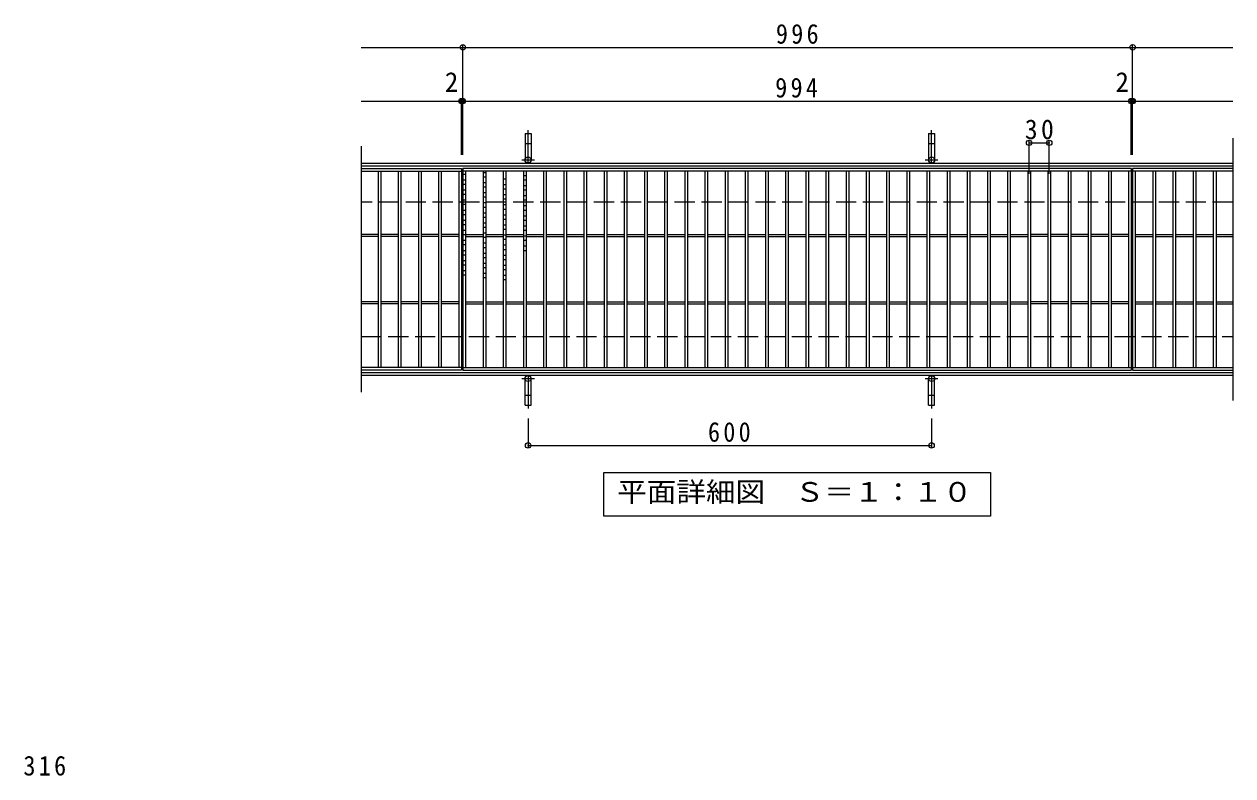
# Model space of a CAD drawing. Units: millimetres at full size, sheet at 1:10; some dimension numbers follow another scale. Extents: x -1397 to 1583, y -1380 to 1113.
# Drawn here: x -1267 to 531, y -4 to 1113 of the extents above; entities that cross this region are included whole.
import ezdxf
from ezdxf.enums import TextEntityAlignment as Align

# ---------------------------------------------------------------- set-up
doc = ezdxf.new("R2010")
doc.units = ezdxf.units.MM
doc.header["$LTSCALE"] = 10
doc.header["$PDMODE"] = 32
doc.header["$PDSIZE"] = 8
doc.linetypes.add('CHAIN1', pattern=[8, 5, -1, 1, -1])
doc.linetypes.add('DASHED3', pattern=[4, 3, -1])
for name, color, linetype, lineweight in [('C-0', 6, 'Continuous', 9), ('C-1', 2, 'Continuous', 9), ('C-2', 3, 'Continuous', 9), ('C-4', 7, 'Continuous', 9), ('C-5', 7, 'Continuous', 9), ('C-A', 3, 'Continuous', 9), ('D-4', 7, 'Continuous', 9)]:
    doc.layers.add(name, color=color, linetype=linetype, lineweight=lineweight)
doc.styles.add('ＭＳ ゴシック', font='')
doc.styles.get('ＭＳ ゴシック').set_extended_font_data('MS Gothic')

msp = doc.modelspace()

# ---------------------------------------------------------------- linework, layer by layer
at = {"layer": 'C-0'}
for p, q in [((-614.23, 890.57), (-610.23, 890.57)), ((-614.23, 882.11), (-610.23, 882.11)), ((-584.23, 893.11), (-580.23, 893.11)), ((-584.23, 886.57), (-580.23, 886.57)), ((-554.23, 883.57), (-550.23, 883.57)), ((-524.23, 888.61), (-520.23, 888.61)), ((-524.23, 882.07), (-520.23, 882.07)), ((-614.23, 875.57), (-610.23, 875.57)), ((-614.23, 867.11), (-610.23, 867.11)), ((-584.23, 878.11), (-580.23, 878.11)), ((-584.23, 871.57), (-580.23, 871.57)), ((-584.23, 863.11), (-580.23, 863.11)), ((-554.23, 875.11), (-550.23, 875.11)), ((-554.23, 868.57), (-550.23, 868.57)), ((-524.23, 873.61), (-520.23, 873.61)), ((-524.23, 867.07), (-520.23, 867.07)), ((-614.23, 860.57), (-610.23, 860.57)), ((-614.23, 852.11), (-610.23, 852.11)), ((-614.23, 845.57), (-610.23, 845.57)), ((-584.23, 856.57), (-580.23, 856.57)), ((-584.23, 848.11), (-580.23, 848.11)), ((-554.23, 860.11), (-550.23, 860.11)), ((-554.23, 853.57), (-550.23, 853.57)), ((-554.23, 845.11), (-550.23, 845.11)), ((-524.23, 858.61), (-520.23, 858.61)), ((-524.23, 852.07), (-520.23, 852.07)), ((-614.23, 837.11), (-610.23, 837.11)), ((-614.23, 830.57), (-610.23, 830.57)), ((-584.23, 841.57), (-580.23, 841.57)), ((-584.23, 833.11), (-580.23, 833.11)), ((-554.23, 838.57), (-550.23, 838.57)), ((-554.23, 830.11), (-550.23, 830.11)), ((-524.23, 843.62), (-520.23, 843.62)), ((-524.23, 837.08), (-520.23, 837.08)), ((-524.23, 828.62), (-520.23, 828.62)), ((-614.23, 822.12), (-610.23, 822.12)), ((-614.23, 815.58), (-610.23, 815.58)), ((-584.23, 826.57), (-580.23, 826.57)), ((-584.23, 818.11), (-580.23, 818.11)), ((-584.23, 811.58), (-580.23, 811.58)), ((-554.23, 823.57), (-550.23, 823.57)), ((-554.23, 815.12), (-550.23, 815.12)), ((-524.23, 822.08), (-520.23, 822.08)), ((-524.23, 813.62), (-520.23, 813.62)), ((-614.23, 807.12), (-610.23, 807.12)), ((-614.23, 800.58), (-610.23, 800.58)), ((-614.23, 792.12), (-610.23, 792.12)), ((-584.23, 803.12), (-580.23, 803.12)), ((-584.23, 796.58), (-580.23, 796.58)), ((-554.23, 808.58), (-550.23, 808.58)), ((-554.23, 800.12), (-550.23, 800.12)), ((-554.23, 793.58), (-550.23, 793.58)), ((-524.23, 807.08), (-520.23, 807.08)), ((-524.23, 798.62), (-520.23, 798.62)), ((-524.23, 792.08), (-520.23, 792.08)), ((-614.23, 785.58), (-610.23, 785.58)), ((-614.23, 777.12), (-610.23, 777.12)), ((-584.23, 788.12), (-580.23, 788.12)), ((-584.23, 781.58), (-580.23, 781.58)), ((-584.23, 773.12), (-580.23, 773.12)), ((-554.23, 785.12), (-550.23, 785.12)), ((-554.23, 778.58), (-550.23, 778.58)), ((-524.23, 783.62), (-520.23, 783.62)), ((-524.23, 777.08), (-520.23, 777.08)), ((-614.23, 770.58), (-610.23, 770.58)), ((-614.23, 762.12), (-610.23, 762.12)), ((-614.23, 755.58), (-610.23, 755.58)), ((-584.23, 766.58), (-580.23, 766.58)), ((-584.23, 758.12), (-580.23, 758.12)), ((-554.23, 770.12), (-550.23, 770.12)), ((-554.23, 763.58), (-550.23, 763.58)), ((-554.23, 755.12), (-550.23, 755.12)), ((-614.23, 747.12), (-610.23, 747.12)), ((-614.23, 740.58), (-610.23, 740.58)), ((-584.23, 751.58), (-580.23, 751.58)), ((-584.23, 743.12), (-580.23, 743.12)), ((-554.23, 748.58), (-550.23, 748.58)), ((-554.23, 740.12), (-550.23, 740.12)), ((-584.23, 736.58), (-580.23, 736.58)), ((-554.23, 733.58), (-550.23, 733.58))]:
    msp.add_line(p, q, dxfattribs=at)
at = {"layer": 'C-1'}
for p, q in [((-765.23, 907.01), (530.77, 907.01)), ((-765.23, 903.01), (530.77, 903.01)), ((530.77, 595.01), (-765.23, 595.01)), ((530.77, 591.01), (-765.23, 591.01))]:
    msp.add_line(p, q, dxfattribs=at)
at = {"layer": 'C-1', "linetype": 'DASHED3'}
for p, q in [((530.77, 849.01), (-765.23, 849.01)), ((-765.23, 649.01), (530.77, 649.01))]:
    msp.add_line(p, q, dxfattribs=at)
at = {"layer": 'C-2'}
for p, q in [((530.77, 944.01), (530.77, 554.01)), ((-765.23, 932.01), (-765.23, 566.01)), ((-765.23, 899.01), (-616.23, 899.01)), ((-616.23, 899.01), (-616.23, 599.01)), ((-614.23, 899.01), (-614.23, 599.01)), ((379.77, 899.01), (-614.23, 899.01)), ((379.77, 899.01), (379.77, 599.01)), ((381.77, 899.01), (381.77, 599.01)), ((530.77, 899.01), (381.77, 899.01)), ((-765.23, 895.01), (-616.23, 895.01)), ((-740.23, 895.01), (-740.23, 603.01)), ((-736.23, 895.01), (-736.23, 603.01)), ((-710.23, 895.01), (-710.23, 603.01)), ((-706.23, 895.01), (-706.23, 603.01)), ((-680.23, 895.01), (-680.23, 603.01)), ((-676.23, 895.01), (-676.23, 603.01)), ((-650.23, 895.01), (-650.23, 603.01)), ((-646.23, 895.01), (-646.23, 603.01)), ((-620.23, 895.01), (-620.23, 603.01)), ((379.77, 895.01), (-614.23, 895.01)), ((-610.23, 895.01), (-610.23, 603.01)), ((-584.23, 895.01), (-584.23, 603.01)), ((-580.23, 895.01), (-580.23, 603.01)), ((-554.23, 895.01), (-554.23, 603.01)), ((-550.23, 895.01), (-550.23, 603.01)), ((-524.23, 895.01), (-524.23, 603.01)), ((-520.23, 895.01), (-520.23, 603.01)), ((-494.23, 895.01), (-494.23, 603.01)), ((-490.23, 895.01), (-490.23, 603.01)), ((-464.23, 895.01), (-464.23, 603.01)), ((-460.23, 895.01), (-460.23, 603.01)), ((-434.23, 895.01), (-434.23, 603.01)), ((-430.23, 895.01), (-430.23, 603.01)), ((-404.23, 895.01), (-404.23, 603.01)), ((-400.23, 895.01), (-400.23, 603.01)), ((-374.23, 895.01), (-374.23, 603.01)), ((-370.23, 895.01), (-370.23, 603.01)), ((-344.23, 895.01), (-344.23, 603.01)), ((-340.23, 895.01), (-340.23, 603.01)), ((-314.23, 895.01), (-314.23, 603.01)), ((-310.23, 895.01), (-310.23, 603.01)), ((-284.23, 895.01), (-284.23, 603.01)), ((-280.23, 895.01), (-280.23, 603.01)), ((-254.23, 895.01), (-254.23, 603.01)), ((-250.23, 895.01), (-250.23, 603.01)), ((-224.23, 895.01), (-224.23, 603.01)), ((-220.23, 895.01), (-220.23, 603.01)), ((-194.23, 895.01), (-194.23, 603.01)), ((-190.23, 895.01), (-190.23, 603.01)), ((-164.23, 895.01), (-164.23, 603.01)), ((-160.23, 895.01), (-160.23, 603.01)), ((-134.23, 895.01), (-134.23, 603.01)), ((-130.23, 895.01), (-130.23, 603.01)), ((-104.23, 895.01), (-104.23, 603.01)), ((-100.23, 895.01), (-100.23, 603.01)), ((-74.23, 895.01), (-74.23, 603.01)), ((-70.23, 895.01), (-70.23, 603.01)), ((-44.23, 895.01), (-44.23, 603.01)), ((-40.23, 895.01), (-40.23, 603.01)), ((-14.23, 895.01), (-14.23, 603.01)), ((-10.23, 895.01), (-10.23, 603.01)), ((15.77, 895.01), (15.77, 603.01)), ((19.77, 895.01), (19.77, 603.01)), ((45.77, 895.01), (45.77, 603.01)), ((49.77, 895.01), (49.77, 603.01)), ((75.77, 895.01), (75.77, 603.01)), ((79.77, 895.01), (79.77, 603.01)), ((105.77, 895.01), (105.77, 603.01)), ((109.77, 895.01), (109.77, 603.01)), ((135.77, 895.01), (135.77, 603.01)), ((139.77, 895.01), (139.77, 603.01)), ((165.77, 895.01), (165.77, 603.01)), ((169.77, 895.01), (169.77, 603.01)), ((195.77, 895.01), (195.77, 603.01)), ((199.77, 895.01), (199.77, 603.01)), ((225.77, 895.01), (225.77, 603.01)), ((229.77, 895.01), (229.77, 603.01)), ((255.77, 895.01), (255.77, 603.01)), ((259.77, 895.01), (259.77, 603.01)), ((285.77, 895.01), (285.77, 603.01)), ((289.77, 895.01), (289.77, 603.01)), ((315.77, 895.01), (315.77, 603.01)), ((319.77, 895.01), (319.77, 603.01)), ((345.77, 895.01), (345.77, 603.01)), ((349.77, 895.01), (349.77, 603.01)), ((375.77, 895.01), (375.77, 603.01)), ((530.77, 895.01), (381.77, 895.01)), ((385.77, 895.01), (385.77, 603.01)), ((411.77, 895.01), (411.77, 603.01)), ((415.77, 895.01), (415.77, 603.01)), ((441.77, 895.01), (441.77, 603.01)), ((445.77, 895.01), (445.77, 603.01)), ((471.77, 895.01), (471.77, 603.01)), ((475.77, 895.01), (475.77, 603.01)), ((501.77, 895.01), (501.77, 603.01)), ((505.77, 895.01), (505.77, 603.01)), ((-740.23, 800.51), (-765.23, 800.51)), ((-740.23, 797.51), (-765.23, 797.51)), ((-710.23, 800.51), (-736.23, 800.51)), ((-710.23, 797.51), (-736.23, 797.51)), ((-680.23, 800.51), (-706.23, 800.51)), ((-680.23, 797.51), (-706.23, 797.51)), ((-650.23, 800.51), (-676.23, 800.51)), ((-650.23, 797.51), (-676.23, 797.51)), ((-620.23, 800.51), (-646.23, 800.51)), ((-620.23, 797.51), (-646.23, 797.51)), ((-610.23, 800.51), (-584.23, 800.51)), ((-610.23, 797.51), (-584.23, 797.51)), ((-580.23, 800.51), (-554.23, 800.51)), ((-580.23, 797.51), (-554.23, 797.51)), ((-550.23, 800.51), (-524.23, 800.51)), ((-550.23, 797.51), (-524.23, 797.51)), ((-520.23, 800.51), (-494.23, 800.51)), ((-520.23, 797.51), (-494.23, 797.51)), ((-490.23, 800.51), (-464.23, 800.51)), ((-490.23, 797.51), (-464.23, 797.51)), ((-460.23, 800.51), (-434.23, 800.51)), ((-460.23, 797.51), (-434.23, 797.51)), ((-430.23, 800.51), (-404.23, 800.51)), ((-430.23, 797.51), (-404.23, 797.51)), ((-400.23, 800.51), (-374.23, 800.51)), ((-400.23, 797.51), (-374.23, 797.51)), ((-370.23, 800.51), (-344.23, 800.51)), ((-370.23, 797.51), (-344.23, 797.51)), ((-340.23, 800.51), (-314.23, 800.51)), ((-340.23, 797.51), (-314.23, 797.51)), ((-310.23, 800.51), (-284.23, 800.51)), ((-310.23, 797.51), (-284.23, 797.51)), ((-280.23, 800.51), (-254.23, 800.51)), ((-280.23, 797.51), (-254.23, 797.51)), ((-250.23, 800.51), (-224.23, 800.51)), ((-250.23, 797.51), (-224.23, 797.51)), ((-220.23, 800.51), (-194.23, 800.51)), ((-220.23, 797.51), (-194.23, 797.51)), ((-190.23, 800.51), (-164.23, 800.51)), ((-190.23, 797.51), (-164.23, 797.51)), ((-160.23, 800.51), (-134.23, 800.51)), ((-160.23, 797.51), (-134.23, 797.51)), ((-130.23, 800.51), (-104.23, 800.51)), ((-130.23, 797.51), (-104.23, 797.51)), ((-100.23, 800.51), (-74.23, 800.51)), ((-100.23, 797.51), (-74.23, 797.51)), ((-70.23, 800.51), (-44.23, 800.51)), ((-70.23, 797.51), (-44.23, 797.51)), ((-40.23, 800.51), (-14.23, 800.51)), ((-40.23, 797.51), (-14.23, 797.51)), ((-10.23, 800.51), (15.77, 800.51)), ((-10.23, 797.51), (15.77, 797.51)), ((19.77, 800.51), (45.77, 800.51)), ((19.77, 797.51), (45.77, 797.51)), ((49.77, 800.51), (75.77, 800.51)), ((49.77, 797.51), (75.77, 797.51)), ((79.77, 800.51), (105.77, 800.51)), ((79.77, 797.51), (105.77, 797.51)), ((109.77, 800.51), (135.77, 800.51)), ((109.77, 797.51), (135.77, 797.51)), ((139.77, 800.51), (165.77, 800.51)), ((139.77, 797.51), (165.77, 797.51)), ((169.77, 800.51), (195.77, 800.51)), ((169.77, 797.51), (195.77, 797.51)), ((199.77, 800.51), (225.77, 800.51)), ((199.77, 797.51), (225.77, 797.51)), ((255.77, 800.51), (229.77, 800.51)), ((255.77, 797.51), (229.77, 797.51)), ((285.77, 800.51), (259.77, 800.51)), ((285.77, 797.51), (259.77, 797.51)), ((315.77, 800.51), (289.77, 800.51)), ((315.77, 797.51), (289.77, 797.51)), ((345.77, 800.51), (319.77, 800.51)), ((345.77, 797.51), (319.77, 797.51)), ((375.77, 800.51), (349.77, 800.51)), ((375.77, 797.51), (349.77, 797.51)), ((385.77, 800.51), (411.77, 800.51)), ((385.77, 797.51), (411.77, 797.51)), ((415.77, 800.51), (441.77, 800.51)), ((415.77, 797.51), (441.77, 797.51)), ((445.77, 800.51), (471.77, 800.51)), ((445.77, 797.51), (471.77, 797.51)), ((475.77, 800.51), (501.77, 800.51)), ((475.77, 797.51), (501.77, 797.51)), ((505.77, 800.51), (530.77, 800.51)), ((505.77, 797.51), (530.77, 797.51)), ((-740.23, 700.51), (-765.23, 700.51)), ((-740.23, 697.51), (-765.23, 697.51)), ((-710.23, 700.51), (-736.23, 700.51)), ((-710.23, 697.51), (-736.23, 697.51)), ((-680.23, 700.51), (-706.23, 700.51)), ((-680.23, 697.51), (-706.23, 697.51)), ((-650.23, 700.51), (-676.23, 700.51)), ((-650.23, 697.51), (-676.23, 697.51)), ((-620.23, 700.51), (-646.23, 700.51)), ((-620.23, 697.51), (-646.23, 697.51)), ((-610.23, 700.51), (-584.23, 700.51)), ((-610.23, 697.51), (-584.23, 697.51)), ((-580.23, 700.51), (-554.23, 700.51)), ((-580.23, 697.51), (-554.23, 697.51)), ((-550.23, 700.51), (-524.23, 700.51)), ((-550.23, 697.51), (-524.23, 697.51)), ((-520.23, 700.51), (-494.23, 700.51)), ((-520.23, 697.51), (-494.23, 697.51)), ((-490.23, 700.51), (-464.23, 700.51)), ((-490.23, 697.51), (-464.23, 697.51)), ((-460.23, 700.51), (-434.23, 700.51)), ((-460.23, 697.51), (-434.23, 697.51)), ((-430.23, 700.51), (-404.23, 700.51)), ((-430.23, 697.51), (-404.23, 697.51)), ((-400.23, 700.51), (-374.23, 700.51)), ((-400.23, 697.51), (-374.23, 697.51)), ((-370.23, 700.51), (-344.23, 700.51)), ((-370.23, 697.51), (-344.23, 697.51)), ((-340.23, 700.51), (-314.23, 700.51)), ((-340.23, 697.51), (-314.23, 697.51)), ((-310.23, 700.51), (-284.23, 700.51)), ((-310.23, 697.51), (-284.23, 697.51)), ((-280.23, 700.51), (-254.23, 700.51)), ((-280.23, 697.51), (-254.23, 697.51)), ((-250.23, 700.51), (-224.23, 700.51)), ((-250.23, 697.51), (-224.23, 697.51)), ((-220.23, 700.51), (-194.23, 700.51)), ((-220.23, 697.51), (-194.23, 697.51)), ((-190.23, 700.51), (-164.23, 700.51)), ((-190.23, 697.51), (-164.23, 697.51)), ((-160.23, 700.51), (-134.23, 700.51)), ((-160.23, 697.51), (-134.23, 697.51)), ((-130.23, 700.51), (-104.23, 700.51)), ((-130.23, 697.51), (-104.23, 697.51)), ((-100.23, 700.51), (-74.23, 700.51)), ((-100.23, 697.51), (-74.23, 697.51)), ((-70.23, 700.51), (-44.23, 700.51)), ((-70.23, 697.51), (-44.23, 697.51)), ((-40.23, 700.51), (-14.23, 700.51)), ((-40.23, 697.51), (-14.23, 697.51)), ((-10.23, 700.51), (15.77, 700.51)), ((-10.23, 697.51), (15.77, 697.51)), ((19.77, 700.51), (45.77, 700.51)), ((19.77, 697.51), (45.77, 697.51)), ((49.77, 700.51), (75.77, 700.51)), ((49.77, 697.51), (75.77, 697.51)), ((79.77, 700.51), (105.77, 700.51)), ((79.77, 697.51), (105.77, 697.51)), ((109.77, 700.51), (135.77, 700.51)), ((109.77, 697.51), (135.77, 697.51)), ((139.77, 700.51), (165.77, 700.51)), ((139.77, 697.51), (165.77, 697.51)), ((169.77, 700.51), (195.77, 700.51)), ((169.77, 697.51), (195.77, 697.51)), ((199.77, 700.51), (225.77, 700.51)), ((199.77, 697.51), (225.77, 697.51)), ((255.77, 700.51), (229.77, 700.51)), ((255.77, 697.51), (229.77, 697.51)), ((285.77, 700.51), (259.77, 700.51)), ((285.77, 697.51), (259.77, 697.51)), ((315.77, 700.51), (289.77, 700.51)), ((315.77, 697.51), (289.77, 697.51)), ((345.77, 700.51), (319.77, 700.51)), ((345.77, 697.51), (319.77, 697.51)), ((375.77, 700.51), (349.77, 700.51)), ((375.77, 697.51), (349.77, 697.51)), ((385.77, 700.51), (411.77, 700.51)), ((385.77, 697.51), (411.77, 697.51)), ((415.77, 700.51), (441.77, 700.51)), ((415.77, 697.51), (441.77, 697.51)), ((445.77, 700.51), (471.77, 700.51)), ((445.77, 697.51), (471.77, 697.51)), ((475.77, 700.51), (501.77, 700.51)), ((475.77, 697.51), (501.77, 697.51)), ((505.77, 700.51), (530.77, 700.51)), ((505.77, 697.51), (530.77, 697.51)), ((-616.23, 603.01), (-765.23, 603.01)), ((-616.23, 599.01), (-765.23, 599.01)), ((-614.23, 603.01), (379.77, 603.01)), ((-614.23, 599.01), (379.77, 599.01)), ((381.77, 603.01), (530.77, 603.01)), ((381.77, 599.01), (530.77, 599.01))]:
    msp.add_line(p, q, dxfattribs=at)
at = {"layer": 'C-4'}
for p, q in [((-765.23, 1079.01), (530.77, 1079.01)), ((-614.23, 919.01), (-614.23, 1082.01)), ((381.77, 919.01), (381.77, 1082.01)), ((-765.23, 999.01), (530.77, 999.01)), ((-616.23, 919.01), (-616.23, 1002.01)), ((379.77, 919.01), (379.77, 1002.01)), ((227.77, 891.01), (227.77, 940.01)), ((227.77, 937.01), (257.77, 937.01)), ((257.77, 891.01), (257.77, 940.01)), ((-517.23, 527.29), (-517.23, 484.01)), ((82.77, 527.29), (82.77, 484.01)), ((-517.23, 487.01), (82.77, 487.01))]:
    msp.add_line(p, q, dxfattribs=at)
for p in [(-614.23, 1079.01), (381.77, 1079.01), (-616.23, 999.01), (-614.23, 999.01), (379.77, 999.01), (381.77, 999.01), (227.77, 937.01), (257.77, 937.01), (-517.23, 487.01), (82.77, 487.01)]:
    msp.add_point(p, dxfattribs=at)
at = {"layer": 'C-5'}
msp.add_lwpolyline([(-404.73, 381.97), (-404.73, 446.97), (170.27, 446.97), (170.27, 381.97)], close=True, dxfattribs=at)
at = {"layer": 'C-A', "linetype": 'CHAIN1'}
for p, q in [((-517.23, 907.01), (-517.23, 956.01)), ((82.77, 907.01), (82.77, 956.01)), ((-526.73, 911.51), (-507.73, 911.51)), ((73.27, 911.51), (92.27, 911.51)), ((-526.73, 586.51), (-507.73, 586.51)), ((-517.23, 591.01), (-517.23, 542.01)), ((73.27, 586.51), (92.27, 586.51)), ((82.77, 591.01), (82.77, 542.01))]:
    msp.add_line(p, q, dxfattribs=at)
at = {"layer": 'C-A'}
for p, q in [((-521.73, 951.01), (-512.73, 951.01)), ((-521.73, 951.01), (-521.73, 911.51)), ((-521.73, 936.01), (-512.73, 936.01)), ((-512.73, 951.01), (-512.73, 911.51)), ((78.27, 951.01), (87.27, 951.01)), ((78.27, 951.01), (78.27, 911.51)), ((78.27, 936.01), (87.27, 936.01)), ((87.27, 951.01), (87.27, 911.51)), ((-521.73, 547.01), (-521.73, 586.51)), ((-512.73, 547.01), (-512.73, 586.51)), ((78.27, 547.01), (78.27, 586.51)), ((87.27, 547.01), (87.27, 586.51)), ((-521.73, 562.01), (-512.73, 562.01)), ((78.27, 562.01), (87.27, 562.01)), ((-521.73, 547.01), (-512.73, 547.01)), ((78.27, 547.01), (87.27, 547.01))]:
    msp.add_line(p, q, dxfattribs=at)
for centre in [(-517.23, 911.51), (82.77, 911.51), (-517.23, 586.51), (82.77, 586.51)]:
    msp.add_circle(centre, 4.5, dxfattribs=at)

# ---------------------------------------------------------------- texts
at = {"layer": 'C-4', "color": 2, "style": 'ＭＳ ゴシック'}
for p in [(-640.94, 1004.01), (356.3, 1004.01)]:
    msp.add_text('2', height=29.33, dxfattribs=at).set_placement(p, align=Align.BOTTOM_LEFT)
at = {"layer": 'C-4', "color": 2, "char_height": 29.33, "attachment_point": 7, "style": 'ＭＳ ゴシック'}
for s, insert in [('\\T1.27;\\W0.9;996', (-148.73, 1084.01)), ('\\T1.27;\\W0.9;994', (-149.73, 1004.01)), ('\\T1.27;\\W0.95;30', (221.52, 942.01)), ('\\T1.27;\\W0.9;600', (-249.73, 492.01))]:
    msp.add_mtext(s, dxfattribs=dict(at, insert=insert))
at = {"layer": 'C-5', "color": 2, "style": 'ＭＳ ゴシック', "width": 1.1}
msp.add_text('平面詳細図\u3000Ｓ＝１：１０', height=29.33, dxfattribs=at).set_placement((-384.73, 394.47), align=Align.BOTTOM_LEFT)
at = {"layer": 'D-4', "color": 2, "insert": (-1267.68, -4.27), "char_height": 29.33, "attachment_point": 7, "style": 'ＭＳ ゴシック'}
msp.add_mtext('\\T1.27;\\W0.9;316', dxfattribs=at)

doc.saveas('drawing.dxf')
